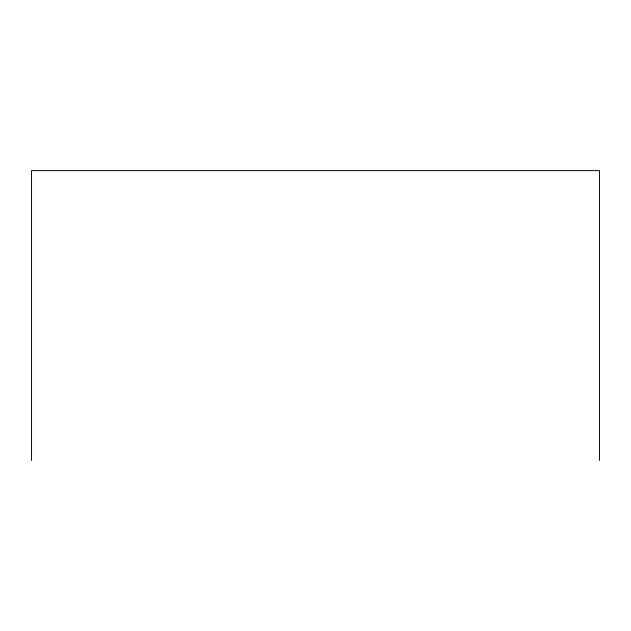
<?xml version="1.0" encoding="UTF-8"?>
<svg xmlns="http://www.w3.org/2000/svg" width="631" height="631" viewBox="0 0 631 631"><rect width="100%" height="100%" fill="white"/><g stroke="black" fill="none" stroke-linecap="round" stroke-linejoin="round"><path stroke-width="0.95" d="M599.45 460.393L599.45 170.607L31.55 170.607L31.55 460.393"/></g></svg>
